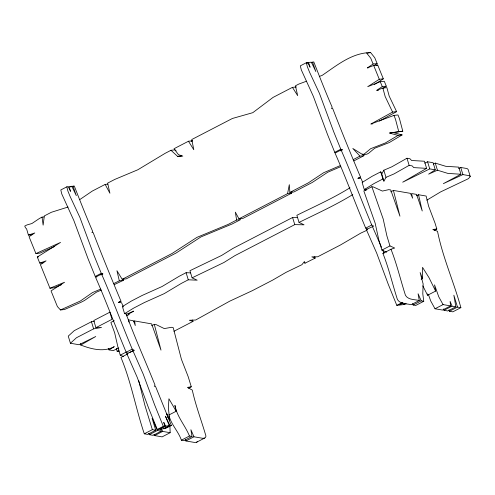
<?xml version="1.0" encoding="UTF-8"?>
<svg xmlns="http://www.w3.org/2000/svg" width="495" height="495" viewBox="0 0 495 495"><rect width="100%" height="100%" fill="white"/><g stroke="black" fill="none" stroke-linecap="round" stroke-linejoin="round"><path stroke-width="0.74" d="M421.202 279.285L422.544 278.586L422.532 267.356L429.01 277.664L435.619 291.097L427.569 295.267L422.841 285.869M113.869 283.511L119.307 280.82L116.938 270.703L122.209 279.316L172.149 253.44L196.923 237.371L228.115 224.439L236.629 220.028L235.323 212.126L238.961 218.815L287.57 193.632L289.309 184.647L289.872 192.437L293.894 191.986L312.289 182.451L327.696 172.26L340.473 166.772M238.961 218.815L242.983 218.369L291.592 193.18L291.883 191.683M426.61 168.356L413.752 167.613L412.143 165.868L409.148 165.355L394.008 173.918L386.001 177.346L383.934 181.145L381.756 174.023L383.823 170.231L391.836 166.803L406.97 158.233L409.965 158.753L411.58 160.491L424.432 161.234L426.61 168.356L402.713 182.191L429.74 168.894L435.284 169.841L433.106 162.725L427.569 161.772L424.797 163.14M458.636 168.442L460.727 167.471L467.082 168.56L468.072 169.333L470.25 176.449L468.573 178.602L440.637 191.887L426.814 200.184M94.304 321.236L91.439 321.744L74.262 330.641L68.254 336.136L70.426 343.252L76.44 337.757L93.617 328.859L101.494 327.467L95.925 327.659L93.753 320.543L109.847 312.203L112.025 319.318L95.925 327.659M79.633 199.689L92.28 191.082L105.157 184.406L107.836 184.109M368.732 67.716L367.395 67.865L373.106 64.022L377.128 63.57L374.758 57.736L370.582 52.538C351.697 52.922 336.984 65.334 322.127 75.401L319.294 76.459M373.954 65.705L377.128 63.57M367.395 67.865L373.694 65.47L377.716 65.024L383.316 78.829L379.294 79.274L367.736 86.668L380.278 81.706L384.299 81.26L386.292 86.167L382.27 86.619L376.54 90.406L382.858 88.073L386.88 87.627L389.2 96.11L396.613 111.629L379.448 121.052M383.105 88.277L386.292 86.167M185.297 439.541L185.903 440.965L194.646 442.462L196.515 442.27L197.412 441.689M196.515 442.27L204.565 438.1L205.462 437.512L205.963 436.126C201.539 420.756 195.704 405.795 192.295 390.097L187.419 387.412L191.28 386.781L188.218 376.757L181.424 359.327L173.182 327.579L171.555 327.294L164.291 328.587L156.241 324.664L154.298 324.33L151.619 325.722M435.284 169.841L428.645 174.135L437.444 170.212L447.907 173.417L460.932 174.246L458.754 167.131L445.735 166.301L435.266 163.096L433.236 164M374.325 84.577L383.316 78.829M362.779 154.657L366.801 154.205L368.651 153.246L374.684 148.24L389.342 142.523L402.089 134.943L398.067 135.389L385.32 142.975L370.662 148.692L364.629 153.698L362.779 154.657L352.786 148.457L359.97 156.111L363.992 155.659L362.451 154.019M43.795 262.672L39.773 263.123L37.298 257.023L60.532 242.426L35.9 253.57L29.05 236.684L34.817 232.947L28.401 235.082L26.637 228.975L25.375 227.613L24.75 226.073L26.916 224.953L31.89 223.536L39.513 218.425L42.032 217.119L44.043 216.897M364.301 189.591L374.201 183.459L382.907 178.949L380.735 171.833L372.023 176.344L362.13 182.476L364.301 189.591L366.331 189.938M190.556 272.881L186.095 272.689L179.165 276.284L162.069 286.512L142.17 295.453L131.367 301.053L122.407 306.553L124.579 313.669L133.545 308.168L144.342 302.569L164.241 293.628L181.343 283.4L188.273 279.805L197.189 280.189L192.103 277.825L189.925 270.703L221.667 255.426L232.799 248.49L292.588 217.509L297.588 217.608M108.572 348.461L109.011 349.885L114.246 346.667C103.82 352.428 91.191 349.074 80.753 345.027L80.32 343.604M116.282 348.437L117.148 351.283L119.122 350.101M80.753 345.027L95.752 336.513L79.014 344.73L70.426 343.252M396.613 111.629L392.591 112.08L370.798 124.035L393.946 115.403L397.968 114.958L399.465 118.651L402.788 131.187L389.973 132.957M460.932 174.246L443.371 183.645L462.905 174.587L469.254 175.682L470.25 176.449M71.688 186.844L73.025 186.145L76.31 195.68L71.831 186.281L69.028 186.59L70.562 191.348L68.254 186.677L66.837 186.838L60.798 189.962L61.801 194.028L73.86 220.56L88.005 258.631L95.226 276.439L96.803 277.045M307.203 63.174L308.54 62.475L310.08 67.233L307.772 62.562L306.349 62.723L300.317 65.847L301.319 69.913L313.378 96.438L327.523 134.516L334.744 152.324L335.796 152.726M306.43 63.255L307.772 62.562M70.488 186.974L71.831 186.281M311.2 62.723L313.781 61.894C319.751 77.109 325.685 92.287 332.195 107.285L331.446 108.516L332.64 108.38C341.575 131.466 350.912 154.304 360.515 177.117L357.829 178.509M176.102 150.857L175.007 149.849L170.985 150.294L165.206 153.289L137.845 169.766L114.772 179.425L107.65 183.119L109.915 193.26L105.157 184.406M191.181 141.465L192.499 140.784L188.477 141.236L174.036 148.717L178.503 154.706L182.847 156.086L177.575 156.364L170.985 150.294M296.443 86.922L292.421 87.367L273.061 97.404L252.772 112.687L232.415 118.466L191.769 139.528L193.799 149.731L188.477 141.236M95.226 276.439L101.265 273.308L102.842 273.921L100.825 274.96M334.744 152.324L340.783 149.193L342.354 149.799L340.343 150.845M102.842 273.921L101.568 274.063L95.529 277.188C106.394 301.962 115.725 327.313 126.188 352.254L128.094 353.387L126.813 353.678L137.189 377.277L148.698 408.295L157.28 429.462L158.79 429.295L164.829 426.164L163.752 422.365L165.571 426.084L169.284 425.669L165.448 416.215L169.946 425.595L171.363 425.44L155.449 386.187L154.248 386.323L155.015 385.116C145.561 361.288 134.906 338.005 126.138 313.917M342.354 149.799L341.086 149.942L335.047 153.073C345.912 177.847 355.243 203.197 365.706 228.139L367.612 229.272L366.325 229.556L376.707 253.162L388.216 284.18L396.798 305.347L398.308 305.18L403.004 302.748M289.872 192.437L308.267 182.903L323.674 172.706L340.003 165.701M353.232 159.6L359.97 156.111M122.989 278.926L123.329 280.374L114.432 284.526M353.888 160.9L363.992 155.659M118.311 302.624L120.997 301.232C111.394 278.419 102.057 255.581 93.122 232.501L91.928 232.631L92.676 231.406C86.167 216.402 80.233 201.224 74.269 186.009L73.025 186.145M349.953 187.778C332.968 198.34 314.752 206.415 296.858 215.294L299.036 222.41L304.048 224.81L294.766 224.625L234.97 255.612L223.845 262.542L192.103 277.825M299.036 222.41C317.184 213.487 335.53 205.14 352.793 194.554M390.741 191.819L393.426 190.427L399.941 216.179L390.741 189.969L388.798 189.635L382.387 191.07L373.484 187.005L371.863 186.72L363.813 190.897L375.148 223.177L378.848 240.075L381.911 250.099L386.614 252.203M114.221 320.686L110.868 322.424L114.673 332.857L118.398 349.105L120.248 355.169L123.645 356.555M126.609 315.86L129.275 314.48L128.1 314.276L133.687 311.145L126.93 314.078L124.579 313.669M133.266 321.645L134.609 320.952L151.619 323.872L160.993 350.114L154.298 324.33M416.53 195.785L418.541 194.739L426.127 196.045L428.627 206.254L434.981 222.954L436.831 229.018L434.152 230.41M120.248 355.169L126.287 352.044M126.188 352.254L132.221 349.124L134.133 350.262L129.436 352.694M365.706 228.139L371.739 225.008L373.651 226.141L366.325 229.556M126.813 353.678L134.133 350.262M127.654 353.962L120.941 357.44C131.274 382.097 135.785 408.517 144.292 433.812L147.683 434.393L155.739 430.223L152.107 418.362L157.367 430.502L161.191 431.164L160.782 429.19M173.968 331.266L193.013 321.397L192.574 319.974M314.727 256.676L315.16 258.099L304.963 263.222L304.202 261.805L301.931 264.689L286.122 272.312L272.535 280.189L252.203 290.726L229.705 301.183L195.686 320.011L189.313 320.265L193.013 321.397M381.911 250.099L389.961 245.928L394.664 248.032L390.976 249.239L382.926 253.415C388.897 268.469 392.498 284.248 397.448 299.593C400.356 304.233 406.581 303.528 411.215 304.685L419.265 300.508L418.083 293.739L421.214 300.849L423.763 301.282L422.792 293.801L423.138 283.951L420.131 272.541L422.544 278.586M188.601 388.173L191.28 386.781M168.789 415.07L176.171 411.246L174.939 405.405C177.062 416.901 185.179 425.471 189.455 436.015L192.004 436.454L190.897 429.697L193.96 436.788L202.696 438.292L204.565 438.1M144.292 433.812L152.342 429.641L155.739 430.223M157.28 429.462L163.319 426.337L164.829 426.164M396.798 305.347L402.169 302.569M165.571 426.084L159.532 429.214L163.245 428.8L169.284 425.669M402.404 303.361L399.05 305.099L402.763 304.685L405.442 303.293M148.729 433.323L149.311 434.672L157.367 430.502M169.946 425.595L163.907 428.726L165.324 428.565L171.363 425.44M405.436 303.565L403.425 304.611L406.185 303.757M161.191 431.164L153.141 435.334L149.311 434.672M154.001 434.369L154.601 435.581L162.651 431.411L170.156 432.698L169.927 426.294M412.595 303.726L413.164 305.019L421.214 300.849M170.156 432.698L162.106 436.875L154.601 435.581M423.763 301.282L415.713 305.458L413.164 305.019M169.154 416.097C171.468 424.964 178.478 431.541 181.405 440.191L189.455 436.015M428.472 294.649L430.706 300.96L435.012 308.769L443.062 304.598L450.568 305.891L450.116 301.375L452.028 306.139L455.858 306.795L453.859 295.218L457.485 307.079L460.876 307.661C453.841 281.921 442.722 257.505 437.524 231.283L432.803 229.445L436.831 229.018M192.004 436.454L183.954 440.624L181.405 440.191M185.903 440.965L193.96 436.788M450.568 305.891L442.518 310.062L435.012 308.769M443.433 308.948L443.978 310.309L452.028 306.139M455.858 306.795L447.808 310.971L443.978 310.309M449.008 309.851L449.435 311.25L457.485 307.079M460.876 307.661L452.826 311.831L449.435 311.25M118.781 347.892L113.287 350.615L109.011 349.885M366.931 230.249L360.787 233.12L340.3 245.075L317.691 256.787L311.825 256.862L315.16 258.099M54.698 246.436L39.922 253.124L35.9 253.57M39.773 263.123L46.109 260.84L40.398 264.652L49.958 288.226L64.536 282.261L51.041 290.905L57.389 306.553L60.489 309.969L80.456 300.954L92.441 292.601L100.739 289.08M101.302 290.101L96.463 292.155L84.478 300.502L81.322 302.136L64.511 309.524L60.489 309.969M61.615 284.656L53.98 287.781L49.958 288.226M360.515 177.117L358.145 178.07L361.152 178.689L362.557 182.16M120.997 301.232L118.633 302.185L121.634 302.804L123.323 306.968M376.311 65.557L377.716 65.024M306.541 81.199L298.745 84.094L295.416 85.814L297.681 95.634L292.421 87.367M382.926 253.415L384.151 253.013M68.062 207.034L51.406 212.262L44.315 215.938L43.133 225.157L42.032 217.119M367.568 53.2L370.582 52.538M402.788 131.187L389.305 133.031L398.067 135.389M308.54 62.475L311.343 62.166L315.829 71.565L312.543 62.03M377.209 90.331L378.551 90.183M371.473 123.96L372.809 123.812M177.575 156.364L181.597 155.919M287.57 193.632L291.592 193.18M28.401 235.082L32.422 234.636M236.629 220.028L240.65 219.576L232.136 223.988L200.945 236.926L176.171 252.988L126.231 278.871L122.209 279.316M37.298 257.023L38.641 256.874M119.307 280.82L123.329 280.374M393.426 190.427L410.435 193.347L412.651 198.198L411.543 193.539L416.586 194.405L422.229 210.981L418.541 194.739M419.265 300.508C414.631 299.357 408.406 300.063 405.498 295.416C400.554 280.077 396.947 264.299 390.976 249.239M117.148 351.283L119.122 351.617M393.327 132.58L402.089 134.943M366.56 52.984L370.736 58.187L373.106 64.022M176.171 411.246L168.925 398.772L168.387 407.874L169.711 420.404L166.883 413.863L167.83 417.526M443.062 304.598L438.756 296.79L434.542 284.86L435.619 291.097M161.444 428.986L162.651 431.411M380.735 171.833L381.756 174.023M382.907 178.949L383.934 181.145M371.739 225.008C361.282 200.067 351.951 174.723 341.086 149.942M372.364 226.432L381.521 247.253M132.221 349.124C121.764 324.182 112.433 298.838 101.568 274.063M132.846 350.547L143.228 374.146L154.737 405.164L163.319 426.337M373.694 65.47L379.294 79.274M380.278 81.706L382.27 86.619M382.858 88.073L385.178 96.562L392.591 112.08M393.946 115.403L395.443 119.103L398.766 131.639M365.372 189.109L365.935 190.495M340.783 149.193L333.562 131.392L319.417 93.314L309.53 72.134L307.358 66.782L306.349 62.723M101.265 273.308L94.044 255.507L79.899 217.429L70.012 196.249L67.84 190.897L66.837 186.838M382.74 250.031L383.817 252.92M460.727 167.471L462.905 174.587M435.266 163.096L437.444 170.212M427.569 161.772L429.74 168.894M406.97 158.233L409.148 165.355M383.823 170.231L386.001 177.346M371.863 186.72L383.198 219.007L386.898 235.905L389.961 245.928M292.588 217.509L294.766 224.625M304.524 261.799L304.963 263.222M186.095 272.689L188.273 279.805M152.342 429.641L144.831 405.065L138.724 380.692M91.439 321.744L93.617 328.859M129.059 322.121L128.453 319.894L133.501 320.76L135.277 325.531L134.609 320.952M427.327 293.882L427.569 295.267"/></g></svg>
